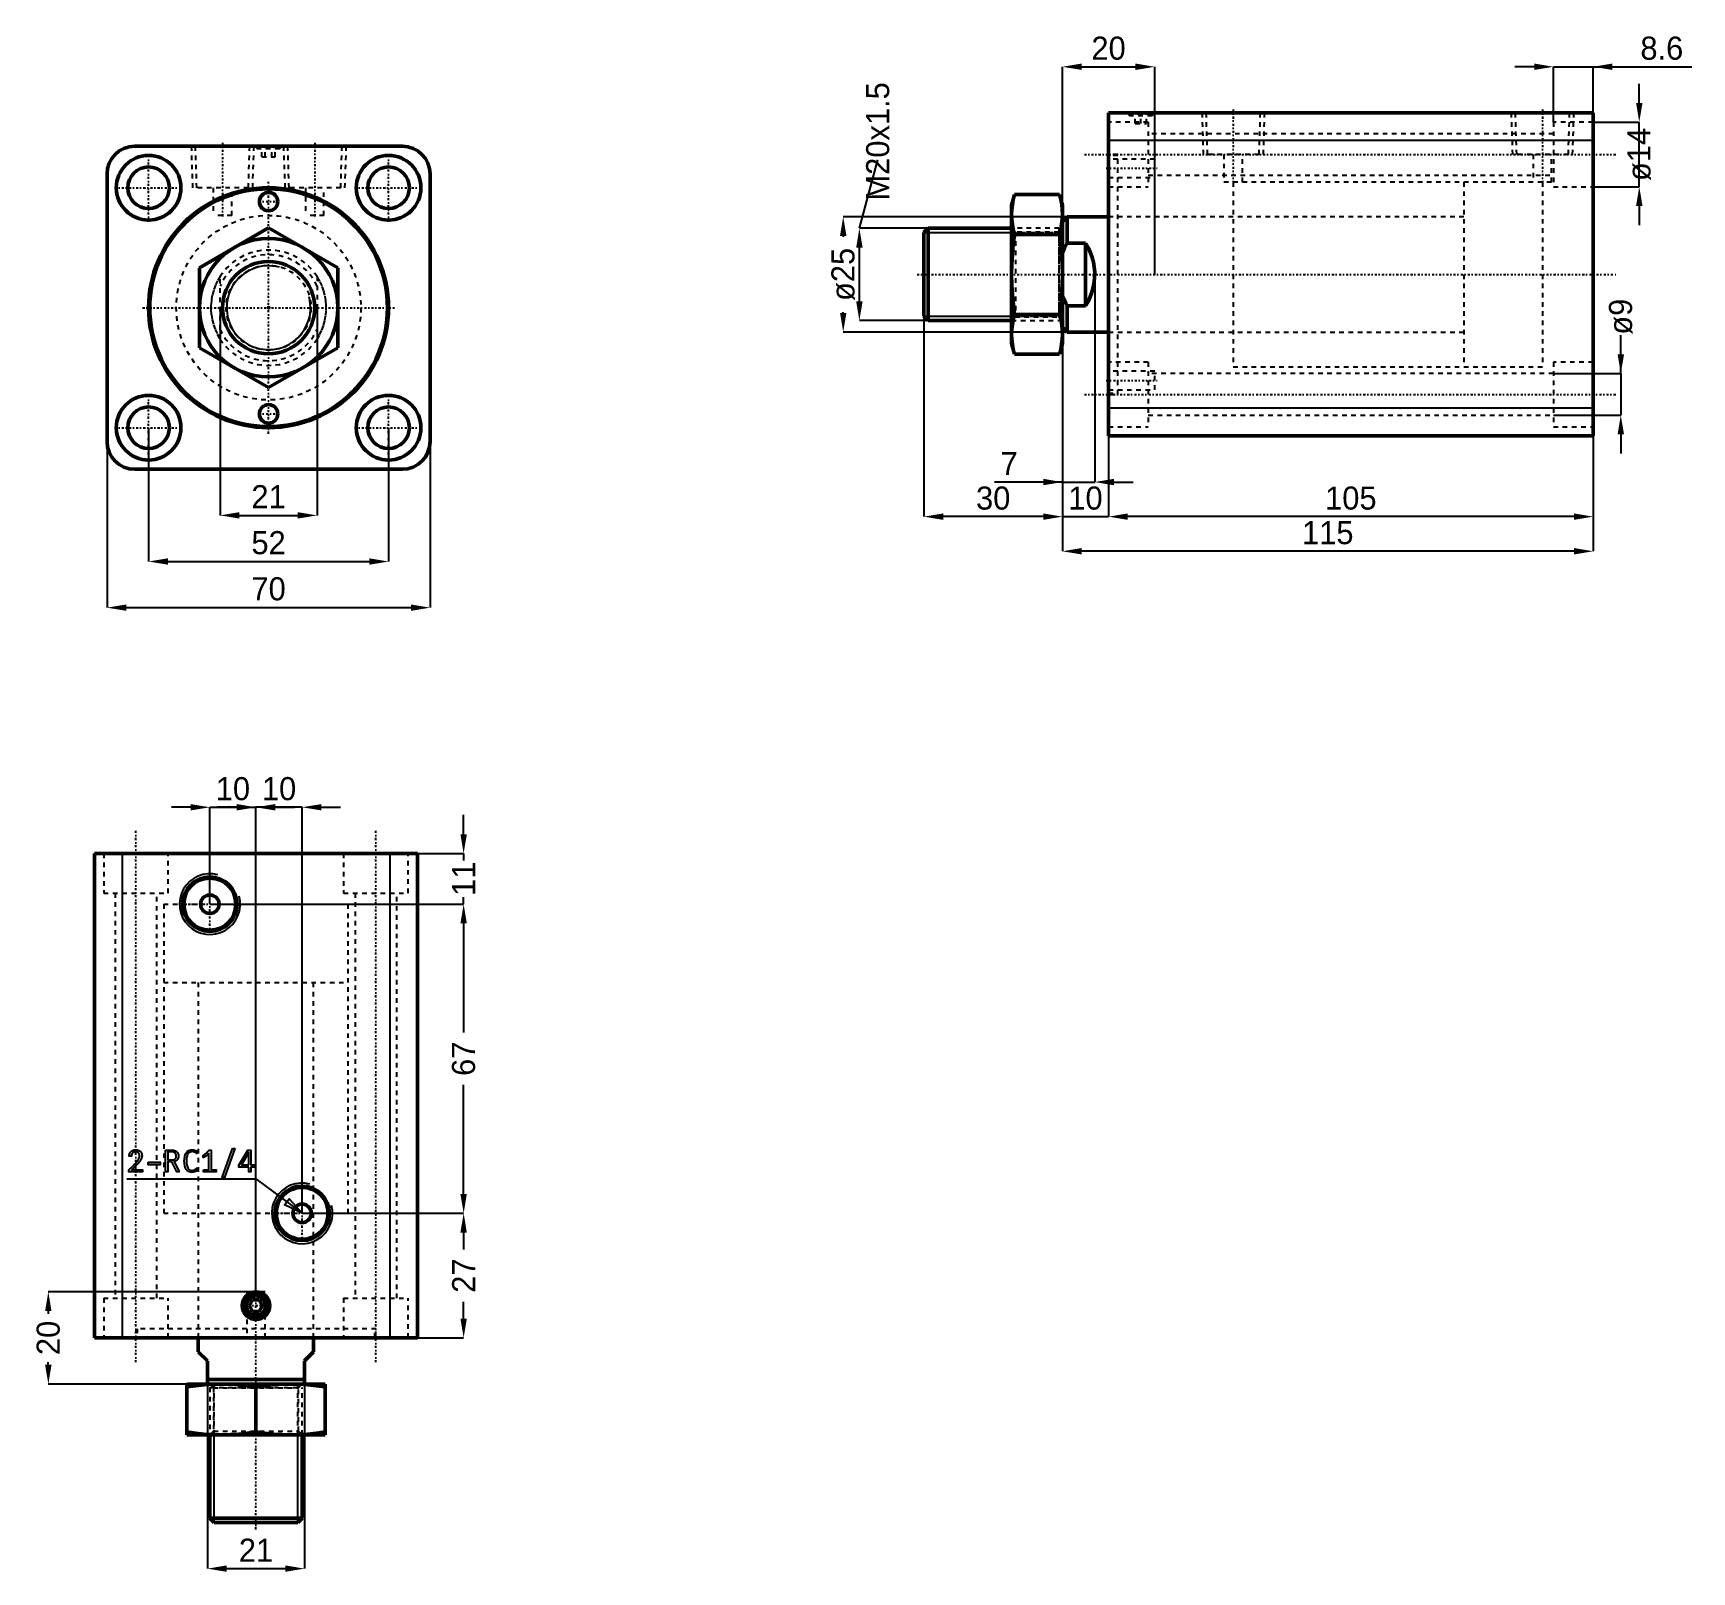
# Model space of a CAD drawing. Header units: millimetres. Extents: x -51 to 308, y -274 to 60.
import ezdxf

# ---------------------------------------------------------------- set-up
doc = ezdxf.new("R2010")
doc.units = ezdxf.units.MM
doc.linetypes.add('Center', pattern=[1.5, 0.45, -0.5, 0.05, -0.5])
doc.linetypes.add('Dashed', pattern=[2, 1, -1])
for name, color, linetype, lineweight in [('2d ConnectionPoints', 7, 'Continuous', 50), ('AM_0', 7, 'Continuous', 50), ('AM_4', 3, 'Continuous', 25), ('AM_5', 3, 'Continuous', 25), ('AM_7', 7, 'Center', 25), ('AM_9', 6, 'Dashed', 25)]:
    doc.layers.add(name, color=color, linetype=linetype, lineweight=lineweight)
doc.dimstyles.new('ISO-25', dxfattribs={"dimtxt": 2.5, "dimasz": 2.5, "dimexe": 1.25, "dimexo": 0.625, "dimtad": 1, "dimtxsty": 'Standard', "dimcen": 2.5, "dimadec": 0, "dimazin": 0, "dimtfac": 1, "dimtmove": 0, "dimatfit": 3, "dimfxl": 1, "dimarcsym": 0})

# ---------------------------------------------------------------- blocks, each defined once
blk = doc.blocks.new('1_CXHC_NUTM20X1_5_0_in_CXHC_A_EX_SD_40_50ST_0__CN_0')
at = {"layer": 'AM_0'}
for p, q in [((-15, 8.66), (0, 17.32)), ((0, 17.32), (15, 8.66)), ((-15, -8.66), (-15, 8.66)), ((15, 8.66), (15, -8.66)), ((0, -17.32), (-15, -8.66)), ((15, -8.66), (0, -17.32))]:
    blk.add_line(p, q, dxfattribs=at)
blk.add_circle((0, 0), 15, dxfattribs=at)
at = {"layer": 'AM_9'}
blk.add_circle((0, 0), 9.19, dxfattribs=at)
blk = doc.blocks.new('2_RODcxhc_a_sd_40_50_EX_0_in_CXHC_A_EX_SD_40_50ST_0__CN_0')
at = {"layer": 'AM_0'}
blk.add_circle((0, 0), 10, dxfattribs=at)
at = {"layer": 'AM_5'}
blk.add_arc((0, 0), 9.08, 75, 15, dxfattribs=at)
at = {"layer": 'AM_9'}
for p, q in [((-10.5, -6.78), (-10.5, 6.78)), ((10.5, 6.78), (10.5, -6.78))]:
    blk.add_line(p, q, dxfattribs=at)
for points in [[(-10.5, 6.78), (-11.05, 5.84), (-11.52, 4.86), (-11.9, 3.83), (-12.19, 2.78), (-12.38, 1.71), (-12.48, 0.62), (-12.49, -0.47), (-12.4, -1.55), (-12.22, -2.63), (-11.94, -3.68), (-11.58, -4.71), (-11.12, -5.7), (-10.58, -6.65), (-10.5, -6.78)], [(10.5, -6.78), (11.05, -5.84), (11.52, -4.86), (11.9, -3.83), (12.19, -2.78), (12.38, -1.71), (12.48, -0.62), (12.49, 0.47), (12.4, 1.55), (12.22, 2.63), (11.94, 3.68), (11.58, 4.71), (11.12, 5.7), (10.58, 6.65), (10.5, 6.78)]]:
    blk.add_lwpolyline(points, dxfattribs=at)
for radius, start, end in [(12.5, 32.8599, 147.1401), (11.5, 24.0706, 155.9294), (11.5, 204.0706, 335.9294), (12.5, 212.8599, 327.1401)]:
    blk.add_arc((0, 0), radius, start, end, dxfattribs=at)
blk = doc.blocks.new('3_bodycxhc_a_sd_40_50_0_in_CXHC_A_EX_SD_40_50ST_0__CN_0')
at = {"layer": 'AM_0'}
for p, q in [((29, 35), (-29, 35)), ((-35, 29), (-35, -29)), ((35, -29), (35, 29)), ((-29, -35), (29, -35))]:
    blk.add_line(p, q, dxfattribs=at)
for centre, radius in [((-26, 26), 7), ((26, 26), 7), ((-26, 26), 4.5), ((26, 26), 4.5), ((0, 0), 26), ((0, 0), 25.75), ((0, 23), 2), ((-26, -26), 7), ((-26, -26), 4.5), ((0, -23), 2), ((26, -26), 7), ((26, -26), 4.5)]:
    blk.add_circle(centre, radius, dxfattribs=at)
for centre, start, end in [((-29, 29), 90, 180), ((29, 29), 360, 90), ((-29, -29), 180, 270), ((29, -29), 270, 360)]:
    blk.add_arc(centre, 6, start, end, dxfattribs=at)
at = {"layer": 'AM_5', "linetype": 'Dashed'}
for p, q in [((-16.77, 35), (-16.48, 26)), ((-3.23, 35), (-3.52, 26)), ((3.23, 35), (3.52, 26)), ((16.77, 35), (16.48, 26))]:
    blk.add_line(p, q, dxfattribs=at)
at = {"layer": 'AM_7'}
for p, q in [((-26, 18.65), (-26, 33.35)), ((-10, 35.75), (-10, 19.25)), ((0, 35.03), (0, 34.37)), ((10, 35.75), (10, 19.25)), ((26, 18.65), (26, 33.35)), ((-33.35, 26), (-18.65, 26)), ((0, -27.3), (0, 27.3)), ((18.65, 26), (33.35, 26)), ((-2.1, 23), (2.1, 23)), ((-27.3, 0), (27.3, 0)), ((-26, -33.35), (-26, -18.65)), ((26, -33.35), (26, -18.65)), ((-2.1, -23), (2.1, -23)), ((-33.35, -26), (-18.65, -26)), ((18.65, -26), (33.35, -26))]:
    blk.add_line(p, q, dxfattribs=at)
at = {"layer": 'AM_9'}
for p, q in [((-15.91, 35), (-15.63, 26)), ((-4.37, 26), (-4.09, 35)), ((-3, 35), (-2.4, 34.4)), ((-2.1, 34.7), (-2.4, 34.4)), ((2.4, 34.4), (-2.4, 34.4)), ((2.1, 34.7), (-2.1, 34.7)), ((-1.44, 32.7), (-1.44, 34.7)), ((-1.44, 32.7), (1.44, 32.7)), ((-0.72, 32.7), (-0.72, 34.7)), ((0.72, 32.7), (0.72, 34.7)), ((1.44, 32.7), (1.44, 34.7)), ((2.4, 34.4), (2.1, 34.7)), ((2.4, 34.4), (3, 35)), ((4.09, 35), (4.37, 26)), ((15.63, 26), (15.91, 35)), ((-4.37, 26), (-15.63, 26)), ((-12, 26), (-12, 20)), ((-8, 20), (-8, 26)), ((15.63, 26), (4.37, 26)), ((8, 26), (8, 20)), ((12, 20), (12, 26)), ((-8, 20), (-12, 20)), ((12, 20), (8, 20))]:
    blk.add_line(p, q, dxfattribs=at)
blk.add_circle((0, 0), 20, dxfattribs=at)
blk = doc.blocks.new('*D4')
at = {"layer": 'AM_5', "color": 0, "lineweight": -2}
for p, q in [((-26, -26), (-26, -55)), ((26, -26), (26, -55)), ((-21.83, -55), (21.83, -55))]:
    blk.add_line(p, q, dxfattribs=at)
at = {"layer": 'AM_5', "color": 0}
for points in [[(-21.83, -54.31), (-21.83, -55.69), (-26, -55)], [(21.83, -55.69), (21.83, -54.31), (26, -55)]]:
    blk.add_solid(points, dxfattribs=at)
at = {"layer": 'Defpoints', "color": 0}
for p in [(-26, -26), (26, -26), (26, -55)]:
    blk.add_point(p, dxfattribs=at)
at = {"layer": 'AM_5', "color": 0, "insert": (0, -50.95), "char_height": 5, "attachment_point": 5}
blk.add_mtext('52', dxfattribs=at)
blk = doc.blocks.new('*D5')
at = {"layer": 'AM_5', "color": 0, "lineweight": -2}
for p, q in [((-35, -29), (-35, -65)), ((35, -29), (35, -65)), ((-30.83, -65), (30.83, -65))]:
    blk.add_line(p, q, dxfattribs=at)
at = {"layer": 'AM_5', "color": 0}
for points in [[(-30.83, -64.31), (-30.83, -65.69), (-35, -65)], [(30.83, -65.69), (30.83, -64.31), (35, -65)]]:
    blk.add_solid(points, dxfattribs=at)
at = {"layer": 'Defpoints', "color": 0}
for p in [(-35, -29), (35, -29), (35, -65)]:
    blk.add_point(p, dxfattribs=at)
at = {"layer": 'AM_5', "color": 0, "insert": (0, -60.95), "char_height": 5, "attachment_point": 5}
blk.add_mtext('70', dxfattribs=at)
blk = doc.blocks.new('*D6')
at = {"layer": 'AM_5', "color": 0, "lineweight": -2}
for p, q in [((-10.5, 0), (-10.5, -45)), ((10.5, 0), (10.5, -45)), ((-6.33, -45), (6.33, -45))]:
    blk.add_line(p, q, dxfattribs=at)
at = {"layer": 'AM_5', "color": 0}
for points in [[(-6.33, -44.31), (-6.33, -45.69), (-10.5, -45)], [(6.33, -45.69), (6.33, -44.31), (10.5, -45)]]:
    blk.add_solid(points, dxfattribs=at)
at = {"layer": 'Defpoints', "color": 0}
for p in [(-10.5, 0), (10.5, 0), (10.5, -45)]:
    blk.add_point(p, dxfattribs=at)
at = {"layer": 'AM_5', "color": 0, "insert": (0, -40.95), "char_height": 5, "attachment_point": 5}
blk.add_mtext('21', dxfattribs=at)
blk = doc.blocks.new('1_CXHC_NUTM20X1_5_0_in_CXHC_A_EX_SD_40_50ST_0__CN_2')
at = {"layer": 'AM_0'}
for p, q in [((-20.38, 17.32), (-21, 15)), ((-21, 15), (-21, -15)), ((-20.38, 17.32), (-10.62, 17.32)), ((-10, 15), (-10.62, 17.32)), ((-10, 15), (-10, -15)), ((-20.38, 8.66), (-10.62, 8.66)), ((-20.38, -8.66), (-10.62, -8.66)), ((-21, -15), (-20.38, -17.32)), ((-20.38, -17.32), (-10.62, -17.32)), ((-10.62, -17.32), (-10, -15))]:
    blk.add_line(p, q, dxfattribs=at)
for points in [[(-20.38, 17.32), (-20.64, 16.24), (-20.83, 15.17), (-20.96, 14.08), (-21, 12.99)], [(-10, 12.99), (-10.04, 14.07), (-10.16, 15.16), (-10.36, 16.24), (-10.62, 17.32)], [(-21, 12.99), (-20.96, 11.91), (-20.84, 10.83), (-20.64, 9.74), (-20.38, 8.66)], [(-10.62, 8.66), (-10.36, 9.74), (-10.17, 10.82), (-10.04, 11.9), (-10, 12.99)], [(-20.38, 8.66), (-20.64, 6.51), (-20.83, 4.35), (-20.96, 2.18), (-21, 0)], [(-10, 0), (-10.04, 2.23), (-10.17, 4.46), (-10.37, 6.56), (-10.62, 8.66)], [(-21, 0), (-20.96, -2.23), (-20.83, -4.46), (-20.63, -6.56), (-20.38, -8.66)], [(-10.62, -8.66), (-10.36, -6.51), (-10.17, -4.35), (-10.04, -2.18), (-10, 0)], [(-20.38, -8.66), (-20.64, -9.74), (-20.83, -10.82), (-20.96, -11.9), (-21, -12.99)], [(-10, -12.99), (-10.04, -11.91), (-10.16, -10.83), (-10.36, -9.74), (-10.62, -8.66)], [(-21, -12.99), (-20.96, -14.07), (-20.84, -15.16), (-20.64, -16.24), (-20.38, -17.32)], [(-10.62, -17.32), (-10.36, -16.24), (-10.17, -15.17), (-10.04, -14.08), (-10, -12.99)]]:
    blk.add_lwpolyline(points, dxfattribs=at)
at = {"layer": 'AM_9'}
for p, q in [((-20.19, 9.19), (-21, 10)), ((-10.81, 9.19), (-20.19, 9.19)), ((-20.19, 9.19), (-20.19, -9.19)), ((-10, 10), (-10.81, 9.19)), ((-10.81, 9.19), (-10.81, -9.19)), ((-21, -10), (-20.19, -9.19)), ((-20.19, -9.19), (-10.81, -9.19)), ((-10.81, -9.19), (-10, -10))]:
    blk.add_line(p, q, dxfattribs=at)
blk = doc.blocks.new('2_RODcxhc_a_sd_40_50_EX_0_in_CXHC_A_EX_SD_40_50ST_0__CN_2')
at = {"layer": 'AM_0'}
for p, q in [((-9, 12.5), (-10, 11.5)), ((0, 12.5), (-9, 12.5)), ((-9, 12.5), (-9, 6.78)), ((-39.08, 10), (-40, 9.08)), ((-40, 9.08), (-40, -9.08)), ((-21, 10), (-39.08, 10)), ((-39.08, 10), (-39.08, -10)), ((-5, 6.78), (-9, 6.78)), ((-5, 6.78), (-5, -6.78)), ((-9, -6.78), (-5, -6.78)), ((-9, -6.78), (-9, -12.5)), ((-40, -9.08), (-39.08, -10)), ((-39.08, -10), (-21, -10)), ((-10, -11.5), (-9, -12.5)), ((-9, -12.5), (0, -12.5))]:
    blk.add_line(p, q, dxfattribs=at)
for points in [[(-9, 6.78), (-9.53, 5.75), (-10, 4.69)], [(-5, -6.78), (-4.45, -5.84), (-3.98, -4.86), (-3.6, -3.83), (-3.31, -2.78), (-3.12, -1.71), (-3.02, -0.62), (-3.01, 0.47), (-3.1, 1.55), (-3.28, 2.63), (-3.56, 3.68), (-3.92, 4.71), (-4.38, 5.7), (-4.92, 6.65), (-5, 6.78)], [(-10, -4.69), (-9.29, -6.23), (-9, -6.78)]]:
    blk.add_lwpolyline(points, dxfattribs=at)
at = {"layer": 'AM_5'}
for p, q in [((-40, 9.08), (-21, 9.08)), ((-40, -9.08), (-21, -9.08))]:
    blk.add_line(p, q, dxfattribs=at)
at = {"layer": 'AM_5', "linetype": 'Dashed'}
for p, q in [((-21, 9.08), (-10.75, 9.08)), ((-21, -9.08), (-10.75, -9.08))]:
    blk.add_line(p, q, dxfattribs=at)
at = {"layer": 'AM_7'}
blk.add_line((-41.5, 0), (110.25, 0), dxfattribs=at)
at = {"layer": 'AM_9'}
for p, q in [((94, 20), (77, 20)), ((77, 20), (77, -20)), ((94, 20), (94, -20)), ((77, 12.5), (0, 12.5)), ((-10.75, 10), (-21, 10)), ((-10.75, 10), (-10.75, -10)), ((-10, 9.08), (-10.75, 9.08)), ((-21, -10), (-10.75, -10)), ((-10.75, -9.08), (-10, -9.08)), ((0, -12.5), (77, -12.5)), ((77, -20), (94, -20))]:
    blk.add_line(p, q, dxfattribs=at)
blk = doc.blocks.new('3_bodycxhc_a_sd_40_50_0_in_CXHC_A_EX_SD_40_50ST_0__CN_2')
at = {"layer": 'AM_0'}
for p, q in [((105, 35), (0, 35)), ((0, -35), (0, 35)), ((105, -35), (105, 35)), ((105, -35), (0, -35))]:
    blk.add_line(p, q, dxfattribs=at)
at = {"layer": 'AM_4'}
for p, q in [((105, 29), (0, 29)), ((105, -29), (0, -29))]:
    blk.add_line(p, q, dxfattribs=at)
at = {"layer": 'AM_5', "linetype": 'Dashed'}
for p, q in [((20.23, 35), (20.52, 26)), ((33.77, 35), (33.48, 26)), ((87.23, 35), (87.52, 26)), ((100.77, 35), (100.48, 26))]:
    blk.add_line(p, q, dxfattribs=at)
at = {"layer": 'AM_7'}
for p, q in [((7, 35.03), (7, 34.37)), ((27, 35.75), (27, 19.25)), ((94, 35.75), (94, 19.25)), ((-5.25, 26), (110.25, 26)), ((-0.5, 23), (10.5, 23)), ((-0.5, -23), (10.5, -23)), ((-5.25, -26), (110.25, -26))]:
    blk.add_line(p, q, dxfattribs=at)
at = {"layer": 'AM_9'}
for p, q in [((8.6, 33), (0, 33)), ((4, 35), (4.6, 34.4)), ((4.9, 34.7), (4.6, 34.4)), ((9.4, 34.4), (4.6, 34.4)), ((9.1, 34.7), (4.9, 34.7)), ((5.75, 32.7), (5.75, 34.7)), ((5.75, 32.7), (8.25, 32.7)), ((7, 32.7), (7, 34.7)), ((8.25, 32.7), (8.25, 34.7)), ((8.6, 33), (8.6, 19)), ((9.4, 34.4), (9.1, 34.7)), ((9.4, 34.4), (10, 35)), ((21.09, 35), (21.37, 26)), ((32.63, 26), (32.91, 35)), ((88.09, 35), (88.37, 26)), ((105, 33), (96.4, 33)), ((96.4, 33), (96.4, 19)), ((99.63, 26), (99.91, 35)), ((96.4, 30.5), (8.6, 30.5)), ((2, 26), (0, 26)), ((2, 25.75), (0, 25.75)), ((2, -26), (2, 26)), ((32.63, 26), (21.37, 26)), ((25, 26), (25, 20)), ((29, 20), (29, 26)), ((99.63, 26), (88.37, 26)), ((92, 26), (92, 20)), ((96, 20), (96, 26)), ((10, 25), (0, 25)), ((10, 21), (10, 25)), ((0, 21), (10, 21)), ((0, 19), (8.6, 19)), ((8.6, 21.5), (96.4, 21.5)), ((96, 20), (25, 20)), ((27, 20), (27, -20)), ((94, 20), (94, -20)), ((96.4, 19), (105, 19)), ((27, 12.5), (0, 12.5)), ((0, -12.5), (27, -12.5)), ((8.6, -19), (0, -19)), ((10, -21), (0, -21)), ((8.6, -19), (8.6, -33)), ((96.4, -21.5), (8.6, -21.5)), ((10, -25), (10, -21)), ((27, -20), (94, -20)), ((105, -19), (96.4, -19)), ((96.4, -19), (96.4, -33)), ((0, -25), (10, -25)), ((0, -25.75), (2, -25.75)), ((0, -26), (2, -26)), ((8.6, -30.5), (96.4, -30.5)), ((0, -33), (8.6, -33)), ((96.4, -33), (105, -33))]:
    blk.add_line(p, q, dxfattribs=at)
blk = doc.blocks.new('*D22')
at = {"layer": 'AM_5', "color": 0, "lineweight": -2}
for p, q in [((173.02, 19.72), (124.52, 19.72)), ((124.52, 15.55), (124.52, 15.39)), ((124.52, -1.11), (124.52, -0.95)), ((173.02, -5.28), (124.52, -5.28))]:
    blk.add_line(p, q, dxfattribs=at)
at = {"layer": 'AM_5', "color": 0}
for points in [[(125.22, 15.55), (123.83, 15.55), (124.52, 19.72)], [(123.83, -1.11), (125.22, -1.11), (124.52, -5.28)]]:
    blk.add_solid(points, dxfattribs=at)
at = {"layer": 'Defpoints', "color": 0}
for p in [(173.02, 19.72), (124.52, -5.28), (173.02, -5.28)]:
    blk.add_point(p, dxfattribs=at)
at = {"layer": 'AM_5', "color": 0, "insert": (124.52, 7.22), "char_height": 5, "attachment_point": 5, "rotation": 90}
blk.add_mtext('ø25', dxfattribs=at)
blk = doc.blocks.new('*D23')
at = {"layer": 'AM_5', "color": 0, "lineweight": -2}
for p, q in [((172.02, 7.22), (172.02, -37.78)), ((179.02, 7.22), (179.02, -37.78)), ((172.02, -37.78), (157.31, -37.78)), ((172.02, -37.78), (179.02, -37.78)), ((183.19, -37.78), (187.35, -37.78))]:
    blk.add_line(p, q, dxfattribs=at)
at = {"layer": 'AM_5', "color": 0}
for points in [[(167.85, -38.47), (167.85, -37.08), (172.02, -37.78)], [(183.19, -37.08), (183.19, -38.47), (179.02, -37.78)]]:
    blk.add_solid(points, dxfattribs=at)
at = {"layer": 'Defpoints', "color": 0}
for p in [(172.02, 7.22), (179.02, 7.22), (179.02, -37.78)]:
    blk.add_point(p, dxfattribs=at)
at = {"layer": 'AM_5', "color": 0, "insert": (160.48, -33.78), "char_height": 5, "attachment_point": 5}
blk.add_mtext('7', dxfattribs=at)
blk = doc.blocks.new('*D24')
at = {"layer": 'AM_5', "color": 0, "lineweight": -2}
for p, q in [((172.02, 7.22), (172.02, -45.28)), ((182.02, -21.78), (182.02, -45.28)), ((172.02, -45.28), (182.02, -45.28))]:
    blk.add_line(p, q, dxfattribs=at)
at = {"layer": 'Defpoints', "color": 0}
for p in [(172.02, 7.22), (182.02, -21.78), (182.02, -45.28)]:
    blk.add_point(p, dxfattribs=at)
at = {"layer": 'AM_5', "color": 0, "insert": (177.02, -41.28), "char_height": 5, "attachment_point": 5}
blk.add_mtext('10', dxfattribs=at)
blk = doc.blocks.new('*D25')
at = {"layer": 'AM_5', "color": 0, "lineweight": -2}
for p, q in [((142.02, 7.22), (142.02, -45.28)), ((172.02, 7.22), (172.02, -45.28)), ((167.85, -45.28), (146.19, -45.28))]:
    blk.add_line(p, q, dxfattribs=at)
at = {"layer": 'AM_5', "color": 0}
for points in [[(146.19, -44.58), (146.19, -45.97), (142.02, -45.28)], [(167.85, -45.97), (167.85, -44.58), (172.02, -45.28)]]:
    blk.add_solid(points, dxfattribs=at)
at = {"layer": 'Defpoints', "color": 0}
for p in [(142.02, 7.22), (172.02, 7.22), (142.02, -45.28)]:
    blk.add_point(p, dxfattribs=at)
at = {"layer": 'AM_5', "color": 0, "insert": (157.02, -41.28), "char_height": 5, "attachment_point": 5}
blk.add_mtext('30', dxfattribs=at)
blk = doc.blocks.new('*D26')
at = {"layer": 'AM_5', "color": 0, "lineweight": -2}
for p, q in [((182.02, -21.78), (182.02, -45.28)), ((287.02, -27.78), (287.02, -45.28)), ((282.85, -45.28), (186.19, -45.28))]:
    blk.add_line(p, q, dxfattribs=at)
at = {"layer": 'AM_5', "color": 0}
for points in [[(186.19, -44.58), (186.19, -45.97), (182.02, -45.28)], [(282.85, -45.97), (282.85, -44.58), (287.02, -45.28)]]:
    blk.add_solid(points, dxfattribs=at)
at = {"layer": 'Defpoints', "color": 0}
for p in [(182.02, -21.78), (287.02, -27.78), (182.02, -45.28)]:
    blk.add_point(p, dxfattribs=at)
at = {"layer": 'AM_5', "color": 0, "insert": (234.52, -41.28), "char_height": 5, "attachment_point": 5}
blk.add_mtext('105', dxfattribs=at)
blk = doc.blocks.new('*D27')
at = {"layer": 'AM_5', "color": 0, "lineweight": -2}
for p, q in [((172.02, 7.22), (172.02, -52.78)), ((287.02, -27.78), (287.02, -52.78)), ((282.85, -52.78), (176.19, -52.78))]:
    blk.add_line(p, q, dxfattribs=at)
at = {"layer": 'AM_5', "color": 0}
for points in [[(176.19, -52.08), (176.19, -53.47), (172.02, -52.78)], [(282.85, -53.47), (282.85, -52.08), (287.02, -52.78)]]:
    blk.add_solid(points, dxfattribs=at)
at = {"layer": 'Defpoints', "color": 0}
for p in [(172.02, 7.22), (287.02, -27.78), (172.02, -52.78)]:
    blk.add_point(p, dxfattribs=at)
at = {"layer": 'AM_5', "color": 0, "insert": (229.52, -48.78), "char_height": 5, "attachment_point": 5}
blk.add_mtext('115', dxfattribs=at)
blk = doc.blocks.new('*D28')
at = {"layer": 'AM_5', "color": 0, "lineweight": -2}
for p, q in [((293.02, -14.28), (293.02, -5.95)), ((278.42, -14.28), (293.02, -14.28)), ((293.02, -14.28), (293.02, -23.28)), ((278.42, -23.28), (293.02, -23.28)), ((293.02, -27.45), (293.02, -31.61))]:
    blk.add_line(p, q, dxfattribs=at)
at = {"layer": 'AM_5', "color": 0}
for points in [[(292.33, -10.11), (293.72, -10.11), (293.02, -14.28)], [(293.72, -27.45), (292.33, -27.45), (293.02, -23.28)]]:
    blk.add_solid(points, dxfattribs=at)
at = {"layer": 'Defpoints', "color": 0}
for p in [(278.42, -14.28), (278.42, -23.28), (293.02, -23.28)]:
    blk.add_point(p, dxfattribs=at)
at = {"layer": 'AM_5', "color": 0, "insert": (293.02, -1.95), "char_height": 5, "attachment_point": 5, "rotation": 90}
blk.add_mtext('ø9', dxfattribs=at)
blk = doc.blocks.new('*D29')
at = {"layer": 'AM_5', "color": 0, "lineweight": -2}
for p, q in [((297.02, 44.39), (297.02, 48.55)), ((287.02, 40.22), (297.02, 40.22)), ((297.02, 26.22), (297.02, 40.22)), ((287.02, 26.22), (297.02, 26.22)), ((297.02, 22.05), (297.02, 17.89))]:
    blk.add_line(p, q, dxfattribs=at)
at = {"layer": 'AM_5', "color": 0}
for points in [[(296.33, 44.39), (297.72, 44.39), (297.02, 40.22)], [(297.72, 22.05), (296.33, 22.05), (297.02, 26.22)]]:
    blk.add_solid(points, dxfattribs=at)
at = {"layer": 'Defpoints', "color": 0}
for p in [(287.02, 40.22), (297.02, 40.22), (287.02, 26.22)]:
    blk.add_point(p, dxfattribs=at)
at = {"layer": 'AM_5', "color": 0, "insert": (297.02, 33.22), "char_height": 5, "attachment_point": 5, "rotation": 90}
blk.add_mtext('ø14', dxfattribs=at)
blk = doc.blocks.new('*D30')
at = {"layer": 'AM_5', "color": 0, "lineweight": -2}
for p, q in [((274.25, 52.22), (270.09, 52.22)), ((278.42, 40.22), (278.42, 52.22)), ((278.42, 52.22), (287.02, 52.22)), ((287.02, 40.22), (287.02, 52.22)), ((287.02, 52.22), (308.41, 52.22))]:
    blk.add_line(p, q, dxfattribs=at)
at = {"layer": 'AM_5', "color": 0}
for points in [[(274.25, 51.53), (274.25, 52.92), (278.42, 52.22)], [(291.19, 52.92), (291.19, 51.53), (287.02, 52.22)]]:
    blk.add_solid(points, dxfattribs=at)
at = {"layer": 'Defpoints', "color": 0}
for p in [(287.02, 52.22), (278.42, 40.22), (287.02, 40.22)]:
    blk.add_point(p, dxfattribs=at)
at = {"layer": 'AM_5', "color": 0, "insert": (301.91, 56.22), "char_height": 5, "attachment_point": 5}
blk.add_mtext('8.6', dxfattribs=at)
blk = doc.blocks.new('*D31')
at = {"layer": 'AM_5', "color": 0, "lineweight": -2}
for p, q in [((128.02, 17.22), (132.02, 32.05)), ((143.02, 17.22), (128.02, 17.22)), ((128.02, 1.39), (128.02, 13.05)), ((143.02, -2.78), (128.02, -2.78))]:
    blk.add_line(p, q, dxfattribs=at)
at = {"layer": 'AM_5', "color": 0}
for points in [[(128.72, 13.05), (127.33, 13.05), (128.02, 17.22)], [(127.33, 1.39), (128.72, 1.39), (128.02, -2.78)]]:
    blk.add_solid(points, dxfattribs=at)
at = {"layer": 'Defpoints', "color": 0}
for p in [(128.02, 17.22), (143.02, 17.22), (143.02, -2.78)]:
    blk.add_point(p, dxfattribs=at)
at = {"layer": 'AM_5', "color": 0, "insert": (132.02, 36.05), "char_height": 5, "attachment_point": 5, "rotation": 90}
blk.add_mtext('M20x1.5', dxfattribs=at)
blk = doc.blocks.new('*D32')
at = {"layer": 'AM_5', "color": 0, "lineweight": -2}
for p, q in [((172.02, 7.22), (172.02, 52.22)), ((176.19, 52.22), (187.85, 52.22)), ((192.02, 7.22), (192.02, 52.22))]:
    blk.add_line(p, q, dxfattribs=at)
at = {"layer": 'AM_5', "color": 0}
for points in [[(176.19, 52.92), (176.19, 51.53), (172.02, 52.22)], [(187.85, 51.53), (187.85, 52.92), (192.02, 52.22)]]:
    blk.add_solid(points, dxfattribs=at)
at = {"layer": 'Defpoints', "color": 0}
for p in [(192.02, 52.22), (172.02, 7.22), (192.02, 7.22)]:
    blk.add_point(p, dxfattribs=at)
at = {"layer": 'AM_5', "color": 0, "insert": (182.02, 56.22), "char_height": 5, "attachment_point": 5}
blk.add_mtext('20', dxfattribs=at)
blk = doc.blocks.new('1_CXHC_NUTM20X1_5_0_in_CXHC_A_EX_SD_40_50ST_0__CN_4')
at = {"layer": 'AM_0'}
for p, q in [((-15, -10), (15, -10)), ((-15, -21), (-15, -10)), ((0, -20.38), (0, -10.62)), ((15, -10), (15, -21)), ((-15, -21), (15, -21))]:
    blk.add_line(p, q, dxfattribs=at)
for points in [[(-7.5, -10), (-9.38, -10.04), (-11.25, -10.16), (-13.13, -10.36), (-15, -10.62)], [(0, -10.62), (-1.86, -10.36), (-3.73, -10.17), (-5.62, -10.04), (-7.5, -10)], [(7.5, -10), (5.62, -10.04), (3.75, -10.16), (1.87, -10.36), (0, -10.62)], [(15, -10.62), (13.14, -10.36), (11.27, -10.17), (9.38, -10.04), (7.5, -10)], [(-15, -20.38), (-13.14, -20.64), (-11.27, -20.83), (-9.38, -20.96), (-7.5, -21)], [(-7.5, -21), (-5.62, -20.96), (-3.75, -20.84), (-1.87, -20.64), (0, -20.38)], [(0, -20.38), (1.86, -20.64), (3.73, -20.83), (5.62, -20.96), (7.5, -21)], [(7.5, -21), (9.38, -20.96), (11.25, -20.84), (13.13, -20.64), (15, -20.38)]]:
    blk.add_lwpolyline(points, dxfattribs=at)
at = {"layer": 'AM_9'}
for p, q in [((-10, -10), (-9.19, -10.81)), ((9.19, -10.81), (10, -10)), ((-9.19, -10.81), (-9.19, -20.19)), ((-9.19, -10.81), (9.19, -10.81)), ((9.19, -20.19), (9.19, -10.81)), ((-9.19, -20.19), (-10, -21)), ((-9.19, -20.19), (9.19, -20.19)), ((10, -21), (9.19, -20.19))]:
    blk.add_line(p, q, dxfattribs=at)
blk = doc.blocks.new('2_RODcxhc_a_sd_40_50_EX_0_in_CXHC_A_EX_SD_40_50ST_0__CN_4')
at = {"layer": 'AM_0'}
for p, q in [((-12.5, 0), (-12.5, -3)), ((12.5, -3), (12.5, 0)), ((-10.5, -5), (-12.5, -3)), ((12.5, -3), (10.5, -5)), ((-10.5, -10), (-10.5, -5)), ((10.5, -5), (10.5, -10)), ((-10.5, -9), (10.5, -9)), ((-10, -21), (-10, -39.08)), ((10, -39.08), (10, -21)), ((-10, -39.08), (10, -39.08)), ((-10, -39.08), (-9.08, -40)), ((9.08, -40), (10, -39.08)), ((-9.08, -40), (9.08, -40))]:
    blk.add_line(p, q, dxfattribs=at)
at = {"layer": 'AM_5', "linetype": 'Dashed'}
for p, q in [((-10, -10.75), (10, -10.75)), ((-9.08, -21), (-9.08, -10.75)), ((9.08, -21), (9.08, -10.75))]:
    blk.add_line(p, q, dxfattribs=at)
at = {"layer": 'AM_5'}
for p, q in [((-9.08, -40), (-9.08, -21)), ((9.08, -40), (9.08, -21))]:
    blk.add_line(p, q, dxfattribs=at)
at = {"layer": 'AM_7'}
blk.add_line((0, -41.5), (0, 110.25), dxfattribs=at)
at = {"layer": 'AM_9'}
for p, q in [((-20, 94), (20, 94)), ((-20, 94), (-20, 77)), ((20, 77), (20, 94)), ((-20, 77), (20, 77)), ((-12.5, 77), (-12.5, 0)), ((12.5, 0), (12.5, 77)), ((-10, -10.75), (-10, -21)), ((-9.08, -10), (-9.08, -10.75)), ((9.08, -10.75), (9.08, -10)), ((10, -21), (10, -10.75))]:
    blk.add_line(p, q, dxfattribs=at)
blk = doc.blocks.new('3_bodycxhc_a_sd_40_50_0_in_CXHC_A_EX_SD_40_50ST_0__CN_4')
at = {"layer": 'AM_0'}
for p, q in [((35, 105), (-35, 105)), ((-35, 105), (-35, 0)), ((35, 105), (35, 0)), ((-0.72, 8.25), (-1.44, 7)), ((0.72, 8.25), (-0.72, 8.25)), ((1.44, 7), (0.72, 8.25)), ((-1.44, 7), (-0.72, 5.75)), ((-0.72, 5.75), (0.72, 5.75)), ((0.72, 5.75), (1.44, 7)), ((35, 0), (-35, 0))]:
    blk.add_line(p, q, dxfattribs=at)
for centre, radius in [((-10, 94), 5.91), ((-10, 94), 5.63), ((-10, 94), 2), ((10, 27), 5.91), ((10, 27), 5.63), ((10, 27), 2), ((0, 7), 3), ((0, 7), 2.4), ((0, 7), 2.1)]:
    blk.add_circle(centre, radius, dxfattribs=at)
at = {"layer": 'AM_4'}
for p, q in [((-29, 105), (-29, 0)), ((29, 105), (29, 0))]:
    blk.add_line(p, q, dxfattribs=at)
at = {"layer": 'AM_5'}
for centre in [(-10, 94), (10, 27)]:
    blk.add_arc(centre, 6.58, 75, 15, dxfattribs=at)
at = {"layer": 'AM_7'}
for p, q in [((-26, -5.25), (-26, 110.25)), ((26, -5.25), (26, 110.25)), ((-10, 87.79), (-10, 100.21)), ((-16.21, 94), (-3.79, 94)), ((10, 20.79), (10, 33.21)), ((3.79, 27), (16.21, 27)), ((-3.15, 7), (3.15, 7))]:
    blk.add_line(p, q, dxfattribs=at)
at = {"layer": 'AM_9'}
for p, q in [((-33, 105), (-33, 96.4)), ((-19, 96.4), (-19, 105)), ((19, 105), (19, 96.4)), ((33, 96.4), (33, 105)), ((-33, 96.4), (-19, 96.4)), ((-30.5, 96.4), (-30.5, 8.6)), ((-21.5, 8.6), (-21.5, 96.4)), ((-20, 94), (20, 94)), ((-20, 94), (-20, 27)), ((19, 96.4), (33, 96.4)), ((20, 27), (20, 94)), ((21.5, 96.4), (21.5, 8.6)), ((30.5, 8.6), (30.5, 96.4)), ((-20, 27), (20, 27)), ((-12.5, 27), (-12.5, 0)), ((12.5, 0), (12.5, 27)), ((-33, 8.6), (-19, 8.6)), ((-33, 8.6), (-33, 0)), ((-19, 0), (-19, 8.6)), ((2, 10), (-2, 10)), ((-2, 10), (-2, 0)), ((2, 0), (2, 10)), ((19, 8.6), (33, 8.6)), ((19, 8.6), (19, 0)), ((33, 0), (33, 8.6)), ((26, 2), (-26, 2)), ((-26, 2), (-26, 0)), ((-25.75, 2), (-25.75, 0)), ((25.75, 0), (25.75, 2)), ((26, 0), (26, 2))]:
    blk.add_line(p, q, dxfattribs=at)
blk = doc.blocks.new('*D45')
at = {"layer": 'AM_5', "color": 0, "lineweight": -2}
for p, q in [((-13.23, -233.26), (-13.23, -273.26)), ((7.77, -233.26), (7.77, -273.26)), ((-9.07, -273.26), (3.6, -273.26))]:
    blk.add_line(p, q, dxfattribs=at)
at = {"layer": 'AM_5', "color": 0}
for points in [[(-9.07, -272.57), (-9.07, -273.95), (-13.23, -273.26)], [(3.6, -273.95), (3.6, -272.57), (7.77, -273.26)]]:
    blk.add_solid(points, dxfattribs=at)
at = {"layer": 'Defpoints', "color": 0}
for p in [(-13.23, -233.26), (7.77, -233.26), (7.77, -273.26)]:
    blk.add_point(p, dxfattribs=at)
at = {"layer": 'AM_5', "color": 0, "insert": (-2.73, -269.26), "char_height": 5, "attachment_point": 5}
blk.add_mtext('21', dxfattribs=at)
blk = doc.blocks.new('*D46')
at = {"layer": 'AM_5', "color": 0, "lineweight": -2}
for p, q in [((-2.73, -213.26), (-47.73, -213.26)), ((-47.73, -217.43), (-47.73, -218.01)), ((-47.73, -229.09), (-47.73, -228.51)), ((-13.23, -233.26), (-47.73, -233.26))]:
    blk.add_line(p, q, dxfattribs=at)
at = {"layer": 'AM_5', "color": 0}
for points in [[(-47.04, -217.43), (-48.43, -217.43), (-47.73, -213.26)], [(-48.43, -229.09), (-47.04, -229.09), (-47.73, -233.26)]]:
    blk.add_solid(points, dxfattribs=at)
at = {"layer": 'Defpoints', "color": 0}
for p in [(-47.73, -213.26), (-2.73, -213.26), (-13.23, -233.26)]:
    blk.add_point(p, dxfattribs=at)
at = {"layer": 'AM_5', "color": 0, "insert": (-47.73, -223.26), "char_height": 5, "attachment_point": 5, "rotation": 90}
blk.add_mtext('20', dxfattribs=at)
blk = doc.blocks.new('*D47')
at = {"layer": 'AM_5', "color": 0, "lineweight": -2}
for p, q in [((7.27, -196.26), (42.27, -196.26)), ((42.27, -200.43), (42.27, -204.09)), ((42.27, -219.09), (42.27, -215.43)), ((32.27, -223.26), (42.27, -223.26))]:
    blk.add_line(p, q, dxfattribs=at)
at = {"layer": 'AM_5', "color": 0}
for points in [[(42.96, -200.43), (41.57, -200.43), (42.27, -196.26)], [(41.57, -219.09), (42.96, -219.09), (42.27, -223.26)]]:
    blk.add_solid(points, dxfattribs=at)
at = {"layer": 'Defpoints', "color": 0}
for p in [(7.27, -196.26), (42.27, -196.26), (32.27, -223.26)]:
    blk.add_point(p, dxfattribs=at)
at = {"layer": 'AM_5', "color": 0, "insert": (42.27, -209.76), "char_height": 5, "attachment_point": 5, "rotation": 90}
blk.add_mtext('27', dxfattribs=at)
blk = doc.blocks.new('*D48')
at = {"layer": 'AM_5', "color": 0, "lineweight": -2}
for p, q in [((-12.73, -129.26), (42.27, -129.26)), ((42.27, -133.43), (42.27, -157.09)), ((42.27, -192.09), (42.27, -168.43)), ((7.27, -196.26), (42.27, -196.26))]:
    blk.add_line(p, q, dxfattribs=at)
at = {"layer": 'AM_5', "color": 0}
for points in [[(42.96, -133.43), (41.57, -133.43), (42.27, -129.26)], [(41.57, -192.09), (42.96, -192.09), (42.27, -196.26)]]:
    blk.add_solid(points, dxfattribs=at)
at = {"layer": 'Defpoints', "color": 0}
for p in [(-12.73, -129.26), (7.27, -196.26), (42.27, -196.26)]:
    blk.add_point(p, dxfattribs=at)
at = {"layer": 'AM_5', "color": 0, "insert": (42.27, -162.76), "char_height": 5, "attachment_point": 5, "rotation": 90}
blk.add_mtext('67', dxfattribs=at)
blk = doc.blocks.new('*D49')
at = {"layer": 'AM_5', "color": 0, "lineweight": -2}
for p, q in [((42.27, -114.09), (42.27, -109.93)), ((23.27, -118.26), (42.27, -118.26)), ((42.27, -118.26), (42.27, -119.76)), ((-12.73, -129.26), (42.27, -129.26)), ((42.27, -129.26), (42.27, -127.76)), ((42.27, -133.43), (42.27, -137.59))]:
    blk.add_line(p, q, dxfattribs=at)
at = {"layer": 'AM_5', "color": 0}
for points in [[(41.57, -114.09), (42.96, -114.09), (42.27, -118.26)], [(42.96, -133.43), (41.57, -133.43), (42.27, -129.26)]]:
    blk.add_solid(points, dxfattribs=at)
at = {"layer": 'Defpoints', "color": 0}
for p in [(23.27, -118.26), (-12.73, -129.26), (42.27, -129.26)]:
    blk.add_point(p, dxfattribs=at)
at = {"layer": 'AM_5', "color": 0, "insert": (42.27, -123.76), "char_height": 5, "attachment_point": 5, "rotation": 90}
blk.add_mtext('11', dxfattribs=at)
blk = doc.blocks.new('*D50')
at = {"layer": 'AM_5', "color": 0, "lineweight": -2}
for p, q in [((-16.9, -108.26), (-21.07, -108.26)), ((-12.73, -129.26), (-12.73, -108.26)), ((-12.73, -108.26), (-2.73, -108.26)), ((-2.73, -213.26), (-2.73, -108.26)), ((1.43, -108.26), (5.6, -108.26))]:
    blk.add_line(p, q, dxfattribs=at)
at = {"layer": 'AM_5', "color": 0}
for points in [[(-16.9, -108.95), (-16.9, -107.57), (-12.73, -108.26)], [(1.43, -107.57), (1.43, -108.95), (-2.73, -108.26)]]:
    blk.add_solid(points, dxfattribs=at)
at = {"layer": 'Defpoints', "color": 0}
for p in [(-2.73, -108.26), (-12.73, -129.26), (-2.73, -213.26)]:
    blk.add_point(p, dxfattribs=at)
at = {"layer": 'AM_5', "color": 0, "insert": (-7.73, -104.26), "char_height": 5, "attachment_point": 5}
blk.add_mtext('10', dxfattribs=at)
blk = doc.blocks.new('*D51')
at = {"layer": 'AM_5', "color": 0, "lineweight": -2}
for p, q in [((-6.9, -108.26), (-11.07, -108.26)), ((-2.73, -213.26), (-2.73, -108.26)), ((7.27, -108.26), (-2.73, -108.26)), ((7.27, -196.26), (7.27, -108.26)), ((11.43, -108.26), (15.6, -108.26))]:
    blk.add_line(p, q, dxfattribs=at)
at = {"layer": 'AM_5', "color": 0}
for points in [[(-6.9, -108.95), (-6.9, -107.57), (-2.73, -108.26)], [(11.43, -107.57), (11.43, -108.95), (7.27, -108.26)]]:
    blk.add_solid(points, dxfattribs=at)
at = {"layer": 'Defpoints', "color": 0}
for p in [(-2.73, -108.26), (7.27, -196.26), (-2.73, -213.26)]:
    blk.add_point(p, dxfattribs=at)
at = {"layer": 'AM_5', "color": 0, "insert": (2.27, -104.26), "char_height": 5, "attachment_point": 5}
blk.add_mtext('10', dxfattribs=at)
blk = doc.blocks.new('*D52')
at = {"layer": 'AM_5', "color": 0, "lineweight": -2}
for p, q in [((-13.23, -233.26), (-13.23, -273.26)), ((7.77, -233.26), (7.77, -273.26)), ((-9.07, -273.26), (3.6, -273.26))]:
    blk.add_line(p, q, dxfattribs=at)
at = {"layer": 'AM_5', "color": 0}
for points in [[(-9.07, -272.57), (-9.07, -273.95), (-13.23, -273.26)], [(3.6, -273.95), (3.6, -272.57), (7.77, -273.26)]]:
    blk.add_solid(points, dxfattribs=at)
at = {"layer": 'Defpoints', "color": 0}
for p in [(-13.23, -233.26), (7.77, -233.26), (7.77, -273.26)]:
    blk.add_point(p, dxfattribs=at)
at = {"layer": 'AM_5', "color": 0, "insert": (-2.73, -269.26), "char_height": 5, "attachment_point": 5}
blk.add_mtext('21', dxfattribs=at)

msp = doc.modelspace()

# ---------------------------------------------------------------- linework, layer by layer
at = {"layer": '2d ConnectionPoints'}
for p in [(182.022, 7.221), (182.022, 7.221), (0, 0), (0, 0), (-2.732, -223.26), (-2.732, -223.26)]:
    msp.add_point(p, dxfattribs=at)
at = {"layer": 'AM_5'}
for p, q in [((-30.732, -188.76), (-2.732, -188.76)), ((-2.732, -188.76), (7.268, -196.26))]:
    msp.add_line(p, q, dxfattribs=at)
for points in [[(-30.085, -186.649), (-30.085, -186.649), (-29.871, -186.453), (-29.566, -186.167), (-29.566, -186.167), (-29.28, -185.89), (-29.101, -185.711), (-29.101, -185.711), (-28.928, -185.53), (-28.681, -185.246), (-28.681, -185.246), (-28.449, -184.946), (-28.301, -184.738), (-28.301, -184.738), (-28.171, -184.53), (-28.031, -184.234), (-28.031, -184.234), (-27.955, -183.957), (-27.94, -183.782), (-27.94, -183.782), (-27.945, -183.684), (-27.968, -183.546), (-27.968, -183.546), (-28.011, -183.417), (-28.051, -183.337), (-28.051, -183.337), (-28.098, -183.262), (-28.182, -183.164), (-28.182, -183.164), (-28.281, -183.081), (-28.355, -183.035), (-28.355, -183.035), (-28.434, -182.996), (-28.56, -182.954), (-28.56, -182.954), (-28.694, -182.932), (-28.789, -182.927), (-28.789, -182.927), (-28.893, -182.932), (-29.041, -182.955), (-29.041, -182.955), (-29.178, -182.998), (-29.263, -183.038), (-29.263, -183.038), (-29.343, -183.086), (-29.448, -183.173), (-29.448, -183.173), (-29.538, -183.278), (-29.588, -183.358), (-29.588, -183.358), (-29.63, -183.445), (-29.676, -183.587), (-29.676, -183.587), (-29.701, -183.742), (-29.705, -183.854), (-30.193, -183.854), (-30.193, -183.854), (-30.185, -183.687), (-30.146, -183.455), (-30.146, -183.455), (-30.072, -183.244), (-30.004, -183.116), (-30.004, -183.116), (-29.924, -182.998), (-29.783, -182.844), (-29.783, -182.844), (-29.618, -182.717), (-29.496, -182.648), (-29.496, -182.648), (-29.365, -182.59), (-29.159, -182.528), (-29.159, -182.528), (-28.941, -182.495), (-28.789, -182.489), (-28.789, -182.489), (-28.646, -182.495), (-28.44, -182.526), (-28.44, -182.526), (-28.243, -182.584), (-28.116, -182.638), (-28.116, -182.638), (-27.996, -182.703), (-27.835, -182.822), (-27.835, -182.822), (-27.697, -182.967), (-27.617, -183.077), (-27.617, -183.077), (-27.55, -183.197), (-27.477, -183.392), (-27.477, -183.392), (-27.438, -183.606), (-27.43, -183.759), (-27.43, -183.759), (-27.441, -183.933), (-27.499, -184.199), (-27.499, -184.199), (-27.607, -184.473), (-27.706, -184.66), (-27.706, -184.66), (-27.821, -184.845), (-28.006, -185.114), (-28.006, -185.114), (-28.208, -185.371), (-28.352, -185.535), (-28.352, -185.535), (-28.506, -185.703), (-28.766, -185.974), (-28.766, -185.974), (-29.059, -186.269), (-29.273, -186.48), (-29.617, -186.818), (-27.29, -186.821), (-27.29, -187.26), (-30.258, -187.26), (-30.258, -186.805), (-30.085, -186.649)], [(-22.316, -182.547), (-20.945, -182.547), (-20.945, -182.547), (-20.804, -182.553), (-20.596, -182.581), (-20.596, -182.581), (-20.392, -182.634), (-20.259, -182.684), (-20.259, -182.684), (-20.131, -182.744), (-19.956, -182.858), (-19.956, -182.858), (-19.802, -182.999), (-19.711, -183.108), (-19.711, -183.108), (-19.634, -183.229), (-19.549, -183.431), (-19.549, -183.431), (-19.504, -183.66), (-19.495, -183.828), (-19.495, -183.828), (-19.506, -184.012), (-19.562, -184.262), (-19.562, -184.262), (-19.666, -184.481), (-19.762, -184.609), (-19.762, -184.609), (-19.875, -184.724), (-20.069, -184.868), (-20.069, -184.868), (-20.292, -184.98), (-20.457, -185.037), (-19.378, -187.292), (-19.905, -187.292), (-20.958, -185.115), (-21.029, -185.115), (-21.835, -185.115), (-21.835, -187.26), (-22.316, -187.26), (-22.316, -182.547)], [(-21.172, -184.692), (-21.172, -184.692), (-21.035, -184.69), (-20.844, -184.677), (-20.844, -184.677), (-20.672, -184.654), (-20.568, -184.632), (-20.568, -184.632), (-20.471, -184.603), (-20.34, -184.539), (-20.34, -184.539), (-20.225, -184.453), (-20.157, -184.382), (-20.157, -184.382), (-20.099, -184.298), (-20.036, -184.146), (-20.036, -184.146), (-20.002, -183.962), (-19.996, -183.821), (-19.996, -183.821), (-20.008, -183.641), (-20.07, -183.414), (-20.07, -183.414), (-20.186, -183.239), (-20.293, -183.15), (-20.293, -183.15), (-20.418, -183.08), (-20.627, -183.005), (-20.627, -183.005), (-20.864, -182.964), (-21.036, -182.957), (-21.835, -182.957), (-21.835, -184.692), (-21.172, -184.692)], [(-16.6, -187.37), (-16.6, -187.37), (-16.918, -187.346), (-17.331, -187.218), (-17.331, -187.218), (-17.668, -186.981), (-17.851, -186.762), (-17.851, -186.762), (-18.001, -186.496), (-18.163, -186.01), (-18.163, -186.01), (-18.251, -185.42), (-18.267, -184.968), (-18.267, -184.968), (-18.25, -184.492), (-18.156, -183.874), (-18.156, -183.874), (-17.981, -183.372), (-17.821, -183.101), (-17.821, -183.101), (-17.626, -182.881), (-17.277, -182.642), (-17.277, -182.642), (-16.859, -182.513), (-16.542, -182.489), (-16.542, -182.489), (-16.238, -182.512), (-15.836, -182.632), (-15.836, -182.632), (-15.501, -182.857), (-15.313, -183.064), (-15.625, -183.317), (-15.625, -183.317), (-15.713, -183.225), (-15.847, -183.11), (-15.847, -183.11), (-15.983, -183.024), (-16.075, -182.983), (-16.075, -182.983), (-16.167, -182.951), (-16.3, -182.917), (-16.3, -182.917), (-16.427, -182.898), (-16.509, -182.895), (-16.509, -182.895), (-16.694, -182.904), (-16.94, -182.952), (-16.94, -182.952), (-17.151, -183.042), (-17.271, -183.126), (-17.271, -183.126), (-17.377, -183.226), (-17.512, -183.409), (-17.512, -183.409), (-17.617, -183.629), (-17.671, -183.797), (-17.671, -183.797), (-17.714, -183.982), (-17.76, -184.294), (-17.76, -184.294), (-17.785, -184.648), (-17.79, -184.907), (-17.79, -184.907), (-17.778, -185.288), (-17.717, -185.789), (-17.717, -185.789), (-17.605, -186.203), (-17.5, -186.432), (-17.5, -186.432), (-17.371, -186.621), (-17.124, -186.826), (-17.124, -186.826), (-16.815, -186.936), (-16.574, -186.957), (-16.574, -186.957), (-16.321, -186.938), (-15.994, -186.838), (-15.994, -186.838), (-15.729, -186.652), (-15.586, -186.48), (-15.297, -186.74), (-15.297, -186.74), (-15.474, -186.967), (-15.818, -187.212), (-15.818, -187.212), (-16.256, -187.345), (-16.6, -187.37)], [(-14.124, -186.844), (-12.928, -186.844), (-12.928, -183.327), (-12.928, -183.327), (-12.993, -183.392), (-13.102, -183.493), (-13.102, -183.493), (-13.225, -183.598), (-13.315, -183.672), (-13.315, -183.672), (-13.409, -183.744), (-13.551, -183.847), (-13.551, -183.847), (-13.694, -183.943), (-13.79, -184.003), (-13.79, -184.003), (-13.883, -184.057), (-14.013, -184.123), (-14.013, -184.123), (-14.131, -184.17), (-14.202, -184.192), (-14.202, -183.698), (-14.202, -183.698), (-14.114, -183.655), (-13.974, -183.575), (-13.974, -183.575), (-13.826, -183.475), (-13.723, -183.397), (-13.723, -183.397), (-13.62, -183.313), (-13.469, -183.184), (-13.469, -183.184), (-13.324, -183.049), (-13.231, -182.957), (-13.231, -182.957), (-13.142, -182.865), (-13.024, -182.737), (-13.024, -182.737), (-12.922, -182.62), (-12.863, -182.547), (-12.447, -182.547), (-12.447, -186.844), (-11.362, -186.844), (-11.362, -187.26), (-14.124, -187.26), (-14.124, -186.844)], [(-7.801, -182.222), (-7.307, -182.222), (-9.588, -188.495), (-10.082, -188.495), (-7.801, -182.222)], [(-4.308, -186.22), (-6.414, -186.22), (-6.414, -185.797), (-4.496, -182.547), (-3.853, -182.547), (-3.853, -185.781), (-3.151, -185.781), (-3.151, -186.22), (-3.853, -186.22), (-3.853, -187.26), (-4.308, -187.26), (-4.308, -186.22)], [(-4.301, -185.781), (-4.301, -183.093), (-5.855, -185.781), (-4.301, -185.781)], [(-26.082, -185.167), (-23.482, -185.167), (-23.482, -185.752), (-26.082, -185.752), (-26.082, -185.167)], [(7.268, -196.26), (3.434, -194.426), (4.434, -193.093), (7.268, -196.26)]]:
    msp.add_lwpolyline(points, dxfattribs=at)

# ---------------------------------------------------------------- block references
for name, p in [('3_bodycxhc_a_sd_40_50_0_in_CXHC_A_EX_SD_40_50ST_0__CN_2', (182.022, 7.221)), ('3_bodycxhc_a_sd_40_50_0_in_CXHC_A_EX_SD_40_50ST_0__CN_0', (0, 0)), ('2_RODcxhc_a_sd_40_50_EX_0_in_CXHC_A_EX_SD_40_50ST_0__CN_2', (182.022, 7.221)), ('1_CXHC_NUTM20X1_5_0_in_CXHC_A_EX_SD_40_50ST_0__CN_2', (182.022, 7.221)), ('1_CXHC_NUTM20X1_5_0_in_CXHC_A_EX_SD_40_50ST_0__CN_0', (0, 0)), ('2_RODcxhc_a_sd_40_50_EX_0_in_CXHC_A_EX_SD_40_50ST_0__CN_0', (0, 0)), ('3_bodycxhc_a_sd_40_50_0_in_CXHC_A_EX_SD_40_50ST_0__CN_4', (-2.732, -223.26)), ('2_RODcxhc_a_sd_40_50_EX_0_in_CXHC_A_EX_SD_40_50ST_0__CN_4', (-2.732, -223.26)), ('1_CXHC_NUTM20X1_5_0_in_CXHC_A_EX_SD_40_50ST_0__CN_4', (-2.732, -223.26))]:
    msp.add_blockref(name, p)

# ---------------------------------------------------------------- dimensions: what is measured, and where the dimension line sits
for base, p1, p2, text, override, picture, middle in [((192.022, 52.221), (172.022, 7.221), (192.022, 7.221), '20', {"dimtxt": 5, "dimasz": 4.166667, "dimexe": 0, "dimexo": 0, "dimgap": 1.5}, '*D32', (182.022, 52.221)), ((287.022, 52.221), (278.422, 40.221), (287.022, 40.221), '8.6', {"dimtxt": 5, "dimasz": 4.166667, "dimexe": 0, "dimexo": 0, "dimgap": 1.5}, '*D30', (301.911, 52.221)), ((142.022, -45.279), (172.022, 7.221), (142.022, 7.221), '30', {"dimtxt": 5, "dimasz": 4.166667, "dimexe": 0, "dimexo": 0, "dimgap": 1.5}, '*D25', (157.022, -45.279)), ((179.022, -37.779), (172.022, 7.221), (179.022, 7.221), '7', {"dimtxt": 5, "dimasz": 4.166667, "dimexe": 0, "dimexo": 0, "dimgap": 1.5}, '*D23', (160.476, -37.779)), ((182.022, -45.279), (172.022, 7.221), (182.022, -21.779), '10', {"dimtxt": 5, "dimasz": 0, "dimexe": 0, "dimexo": 0, "dimgap": 1.5}, '*D24', (177.022, -45.279)), ((172.022, -52.779), (287.022, -27.779), (172.022, 7.221), '115', {"dimtxt": 5, "dimasz": 4.166667, "dimexe": 0, "dimexo": 0, "dimgap": 1.5}, '*D27', (229.522, -52.779)), ((10.5, -45), (-10.5, 0), (10.5, 0), '21', {"dimtxt": 5, "dimasz": 4.166667, "dimexe": 0, "dimexo": 0, "dimgap": 1.5}, '*D6', (0, -45)), ((182.022, -45.279), (287.022, -27.779), (182.022, -21.779), '105', {"dimtxt": 5, "dimasz": 4.166667, "dimexe": 0, "dimexo": 0, "dimgap": 1.5}, '*D26', (234.522, -45.279)), ((26, -55), (-26, -26), (26, -26), '52', {"dimtxt": 5, "dimasz": 4.166667, "dimexe": 0, "dimexo": 0, "dimgap": 1.5}, '*D4', (0, -55)), ((35, -65), (-35, -29), (35, -29), '70', {"dimtxt": 5, "dimasz": 4.166667, "dimexe": 0, "dimexo": 0, "dimgap": 1.5}, '*D5', (0, -65)), ((-2.732, -108.26), (-12.732, -129.26), (-2.732, -213.26), '10', {"dimtxt": 5, "dimasz": 4.166667, "dimexe": 0, "dimexo": 0, "dimgap": 1.5}, '*D50', (-7.732, -108.26)), ((-2.732, -108.26), (7.268, -196.26), (-2.732, -213.26), '10', {"dimtxt": 5, "dimasz": 4.166667, "dimexe": 0, "dimexo": 0, "dimgap": 1.5}, '*D51', (2.268, -108.26)), ((7.768, -273.26), (-13.232, -233.26), (7.768, -233.26), '21', {"dimtxt": 5, "dimasz": 4.166667, "dimexe": 0, "dimexo": 0, "dimgap": 1.5}, '*D45', (-2.732, -273.26)), ((7.768, -273.26), (-13.232, -233.26), (7.768, -233.26), '21', {"dimtxt": 5, "dimasz": 4.166667, "dimexe": 0, "dimexo": 0, "dimgap": 1.5}, '*D52', (-2.732, -273.26))]:
    dim = msp.add_linear_dim(base=base, p1=p1, p2=p2, text=text, dimstyle='ISO-25', override=override, dxfattribs=at)
    dim.commit()
    dim.dimension.update_dxf_attribs({"geometry": picture, "text_midpoint": middle, "dimtype": 160})
for base, p1, p2, text, picture, middle in [((128.022, 17.221), (143.022, -2.779), (143.022, 17.221), 'M20x1.5', '*D31', (132.022, 36.055)), ((297.022, 40.221), (287.022, 26.221), (287.022, 40.221), 'ø14', '*D29', (297.022, 33.221)), ((124.522, -5.279), (173.022, 19.721), (173.022, -5.279), 'ø25', '*D22', (124.522, 7.221)), ((293.022, -23.279), (278.422, -14.279), (278.422, -23.279), 'ø9', '*D28', (293.022, -1.945)), ((42.268, -129.26), (23.268, -118.26), (-12.732, -129.26), '11', '*D49', (42.268, -123.76)), ((42.268, -196.26), (-12.732, -129.26), (7.268, -196.26), '67', '*D48', (42.268, -162.76)), ((42.268, -196.26), (32.268, -223.26), (7.268, -196.26), '27', '*D47', (42.268, -209.76)), ((-47.732, -213.26), (-13.232, -233.26), (-2.732, -213.26), '20', '*D46', (-47.732, -223.26))]:
    dim = msp.add_linear_dim(base=base, p1=p1, p2=p2, angle=90, text=text, dimstyle='ISO-25', override={"dimtxt": 5, "dimasz": 4.166667, "dimexe": 0, "dimexo": 0, "dimgap": 1.5}, dxfattribs=at)
    dim.commit()
    dim.dimension.update_dxf_attribs({"geometry": picture, "text_midpoint": middle, "dimtype": 160, "text_rotation": 90})

doc.saveas('drawing.dxf')
